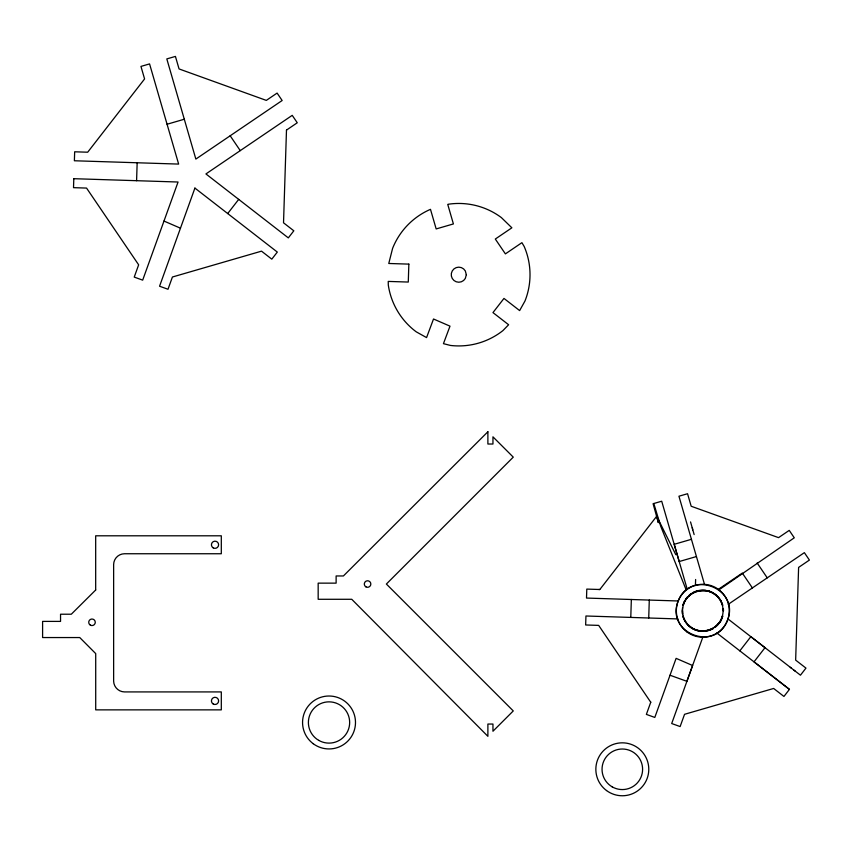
<?xml version="1.0" encoding="UTF-8"?>
<svg xmlns="http://www.w3.org/2000/svg" width="852" height="852" viewBox="0 0 852 852"><rect width="100%" height="100%" fill="white"/><g stroke="black" fill="none" stroke-linecap="round" stroke-linejoin="round"><path stroke-width="1.28" d="M136.586 180.699L137.161 162.764M630.778 617.434L631.353 599.488M648.723 617.998L649.288 600.064L678.213 600.979C690.567 568.902 740.431 588.711 727.406 620.522C715.052 652.589 665.199 632.791 678.213 600.979M728.268 604.313L804.363 552.65L809.4 560.073L798.612 567.4L795.651 660.119L805.96 668.106L800.454 675.199L727.842 618.829M695.413 585.569L695.626 579.488M649.288 600.074L586.506 598.061L586.794 589.094L599.829 589.509L656.722 516.237L658.34 522.649L653.09 503.713L661.706 501.221L687.287 589.446M682.59 607.54L682.175 610.746A20.64 20.64 0 0 0 682.431 613.983M650.747 702.24L598.679 625.389L585.654 624.974L585.942 615.996L677.851 618.925M650.79 702.123L646.37 714.391L654.805 717.437L676.115 658.351L692.601 665.508L686.904 681.323L670.023 675.231M702.879 636.998L671.696 723.529L680.13 726.564L684.55 714.306L773.648 688.459L783.947 696.457L789.442 689.374L716.798 632.961M683.219 605.506C686.669 590.905 706.872 585.494 717.15 596.411M722.4 615.996C718.95 630.587 698.746 636.007 688.469 625.091M685.594 599.574L687.564 597.018M227.708 213.543L238.698 199.379M739.834 650.853L750.836 636.678L765.011 647.68L754.009 661.855L789.442 689.374M689.151 595.889L691.781 593.429M715.691 626.657L720.686 621.065L722.741 616.092A20.64 20.64 0 0 1 715.797 626.784M718.95 589.84L794.277 537.804L789.24 530.381L778.547 537.644L691.185 506.248L687.553 493.723L678.938 496.215L704.529 584.472M718.332 589.36L742.316 573.087L752.391 587.933M167.067 124.243L149.569 63.911L140.953 66.413L144.584 78.938L87.692 152.21L74.667 151.794L74.38 160.762L178.643 164.085L167.067 124.243L184.298 119.237L195.853 159.079L282.15 100.504L277.102 93.081L266.314 100.398L179.058 68.937L175.427 56.413L166.811 58.916L184.298 119.237M691.43 539.305L674.198 544.311L679.193 561.543L696.435 556.548M698.533 590.67L706.02 590.532M706.01 630.97L713.135 628.627A20.64 20.64 0 0 1 706.042 631.13M682.527 610.746L682.601 613.951M723.092 610.746A20.278 20.278 0 0 1 692.665 628.307A20.278 20.278 0 0 1 692.665 593.184A20.278 20.278 0 0 1 723.092 610.746L723.454 610.746A20.64 20.64 0 0 0 723.337 608.594M598.849 589.477L599.691 589.509M699.609 630.97C691.664 630.043 685.061 623.664 682.878 616.092A20.64 20.64 0 0 0 699.577 631.13M716.532 595.484L713.135 592.885L708.15 590.819L711.42 592.172M712.506 592.619L713.891 593.461M163.978 221.051L180.464 228.198M790.241 667.276L791.444 668.202M794.011 670.204L795.214 671.131M757.162 563.002L767.237 577.848M230.178 135.777L240.253 150.623M656.722 516.237L675.796 554.684M686.265 590.116L660.63 526.025L653.803 503.511M690.546 521.925L694.146 534.577M692.335 527.58L692.676 529.923M723.167 608.616L723.454 610.746M685.498 599.52A20.64 20.64 0 0 1 687.479 596.933M689.002 595.42A20.64 20.64 0 0 1 691.579 593.439M698.512 590.564A20.64 20.64 0 0 1 706.042 590.372M708.15 590.819A20.64 20.64 0 0 1 713.135 592.875M714.945 594.057A20.64 20.64 0 0 1 716.628 595.42M73.804 178.696L73.517 187.664L86.553 188.079L138.652 264.823L134.233 277.092L142.678 280.138L178.057 182.019L73.804 178.696M286.485 130.09L283.524 222.809L293.823 230.807L288.317 237.889L205.928 173.936L292.225 115.35L297.263 122.773L286.485 130.09M408.853 264.12L408.278 282.055L388.246 281.416L388.288 284.973A71.238 71.238 0 0 0 416.202 331.811L426.564 337.594L433.519 318.999L449.994 326.156L443.445 343.665L450.463 345.443A71.238 71.238 0 0 0 502.925 330.597L508.623 324.75L492.967 312.599L503.969 298.424L519.635 310.586L524.97 301.033A71.238 71.238 0 0 0 524.204 246.516L521.914 242.671L505.396 253.885L495.31 239.039L511.871 227.803L501.359 217.579A71.238 71.238 0 0 0 448.503 204.203L447.747 204.416L453.402 223.938L436.171 228.932L430.484 209.336A71.099 71.099 0 0 0 392.602 248.358L388.768 263.481L408.853 264.12M466.321 274.695L465.309 278.466A7.54 7.54 0 0 1 453.935 280.468A7.54 7.54 0 0 1 453.935 268.923A7.54 7.54 0 0 1 465.309 270.925L466.321 274.695M194.916 188.09L159.558 286.219L168.004 289.265L172.423 277.007L261.511 251.159L271.809 259.157L277.315 252.075L194.916 188.09M684.933 600.426L682.878 605.41A20.64 20.64 0 0 1 684.944 600.436M487.887 431.762L343.409 575.963L336.125 575.963L336.125 583.141L318.169 583.141L318.169 599.286L351.748 599.286L487.887 736.309L487.887 724.051L492.957 724.051L492.957 731.229L513.266 710.93L386.371 584.035L513.266 457.141L492.957 436.842L492.957 444.02L487.887 444.02L487.887 431.762M95.68 590.01L71.312 614.217L60.545 614.217L60.545 621.396L42.6 621.396L42.6 637.552L79.758 637.552L95.712 653.601L95.712 709.865L221.307 709.865L221.307 691.92L124.403 691.92A11.023 11.023 0 0 1 113.635 681.153L113.635 564.514A10.927 10.927 0 0 1 124.403 553.747L221.307 553.747L221.307 535.802L95.68 535.802L95.68 590.01M697.468 590.819L692.495 592.875A20.64 20.64 0 0 1 697.468 590.819M720.686 600.436L717.405 596.155A20.64 20.64 0 0 1 722.752 605.41L720.686 600.426M365.934 586.868A3.28 3.28 0 0 0 370.844 584.035A3.28 3.28 0 0 0 365.934 581.202A3.28 3.28 0 0 0 365.934 586.868M318.712 740.356A20.64 20.64 0 0 0 349.661 722.485A20.64 20.64 0 0 0 318.712 704.604A20.64 20.64 0 0 0 318.712 740.356M313.216 743.711A26.476 26.476 0 0 0 355.316 725.553A26.476 26.476 0 0 0 318.541 698.171A26.476 26.476 0 0 0 313.216 743.711M90.355 625.134A3.28 3.28 0 0 0 95.275 622.29A3.28 3.28 0 0 0 90.355 619.457A3.28 3.28 0 0 0 90.355 625.134M612.183 786.854A20.278 20.278 0 0 0 642.6 769.292A20.278 20.278 0 0 0 612.183 751.73A20.278 20.278 0 0 0 612.183 786.854M606.507 790.528A26.476 26.476 0 0 0 648.606 772.37A26.476 26.476 0 0 0 611.832 744.989A26.476 26.476 0 0 0 606.507 790.528M687 631.982A26.476 26.476 0 0 0 729.099 613.823A26.476 26.476 0 0 0 692.325 586.442A26.476 26.476 0 0 0 687 631.982M213.234 547.879A3.589 3.589 0 0 0 218.613 544.769A3.589 3.589 0 0 0 213.234 541.659A3.589 3.589 0 0 0 213.234 547.879M213.234 704.008A3.589 3.589 0 0 0 218.613 700.898A3.589 3.589 0 0 0 213.234 697.788A3.589 3.589 0 0 0 213.234 704.008"/></g></svg>
